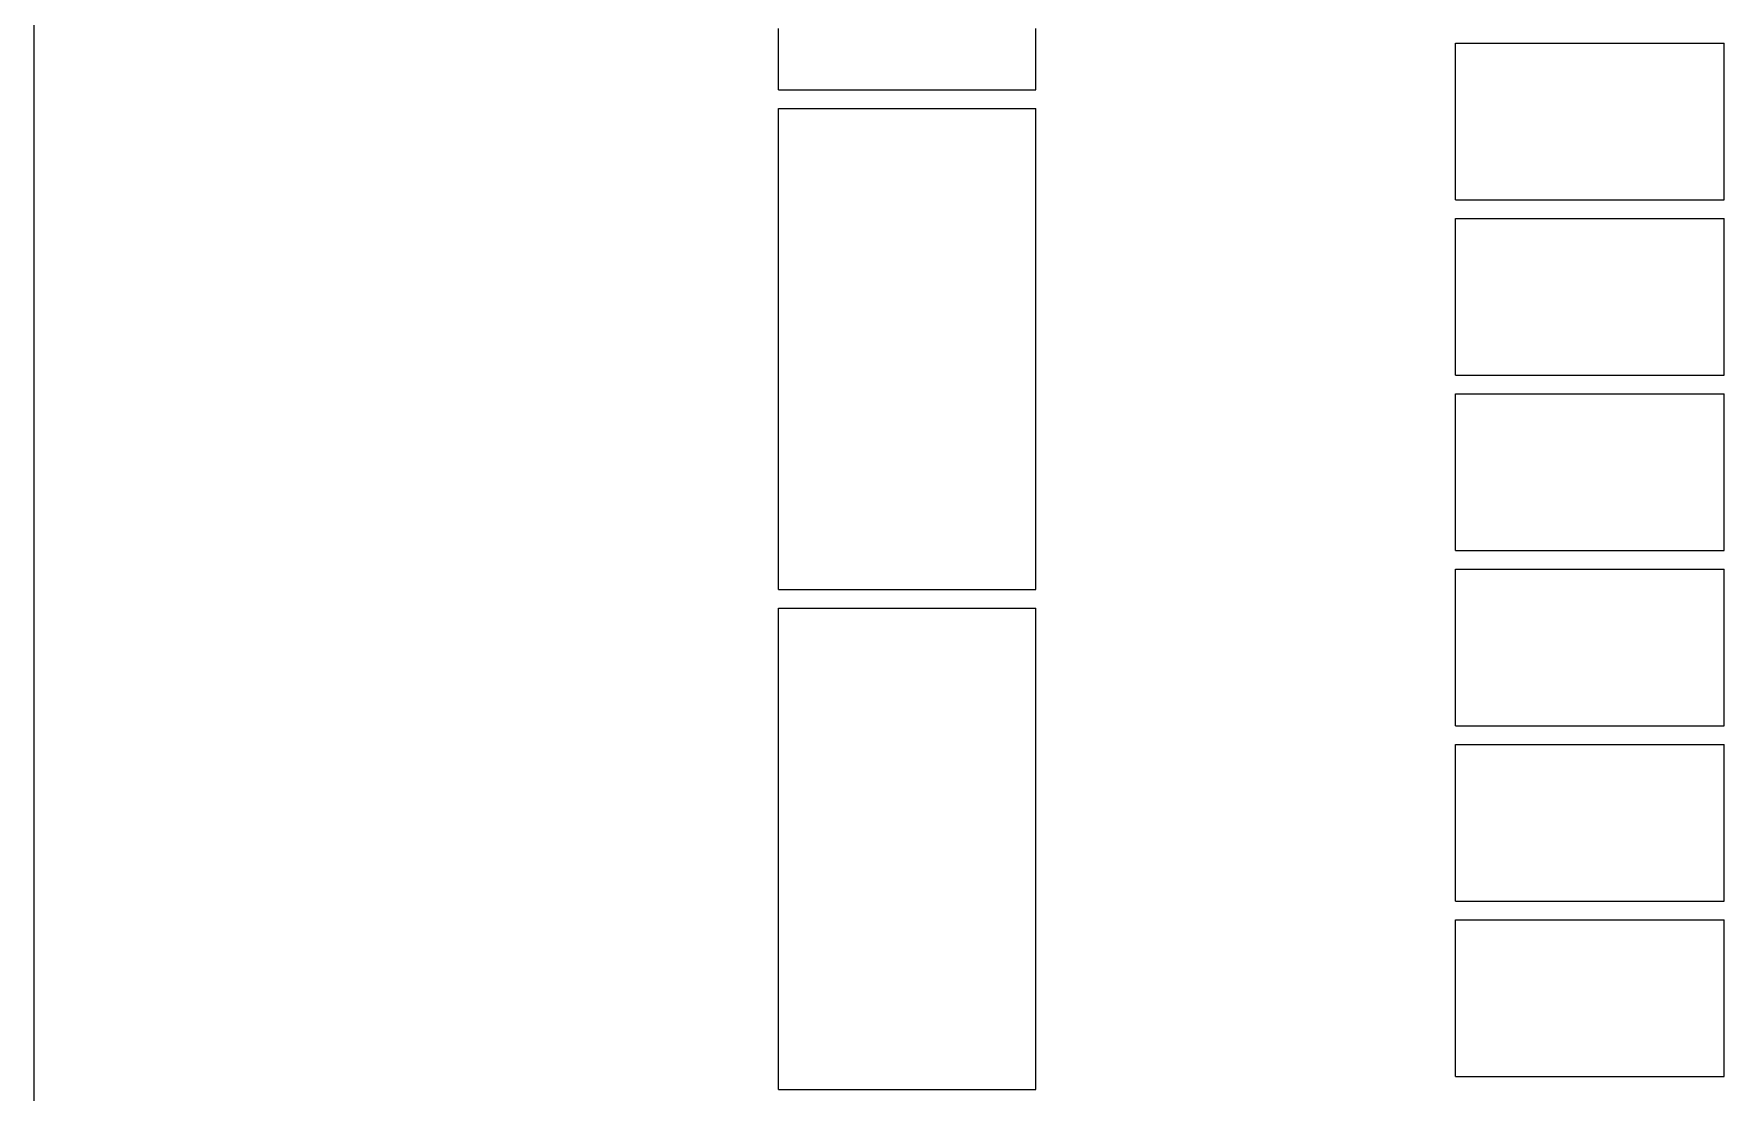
# Model space of a CAD drawing. Header units: metres. Extents: x -45 to 241, y 0 to 388.
# Drawn here: x 70 to 115.33, y 200.53 to 228.9 of the extents above; entities that cross this region are included whole.
import ezdxf

# ---------------------------------------------------------------- set-up
doc = ezdxf.new("R2010")
doc.units = ezdxf.units.M

msp = doc.modelspace()

# ---------------------------------------------------------------- linework, layer by layer
for points in [[(70, 229.407), (70, 227.443), (70, 225.479), (70, 223.514), (70, 221.55), (70, 219.586), (70, 217.621), (70, 215.657), (70, 213.693), (70, 211.729), (70, 209.764), (70, 207.8), (70, 205.836), (70, 203.871), (70, 201.907), (70, 199.943)], [(89.964, 227.4), (89.964, 227.605), (89.964, 227.81), (89.964, 228.014), (89.964, 228.219), (89.964, 228.424), (89.964, 228.629), (89.964, 228.833), (89.964, 229.038)], [(96.868, 227.4), (96.868, 227.605), (96.868, 227.81), (96.868, 228.014), (96.868, 228.219), (96.868, 228.424), (96.868, 228.629), (96.868, 228.833), (96.868, 229.038)], [(108.123, 224.45), (108.123, 224.517), (108.123, 224.583), (108.123, 224.65), (108.123, 224.717), (108.123, 224.783), (108.123, 224.85), (108.123, 224.917), (108.123, 224.983), (108.123, 225.05), (108.123, 225.117), (108.123, 225.183), (108.123, 225.25), (108.123, 225.317), (108.123, 225.383), (108.123, 225.45), (108.123, 225.517), (108.123, 225.583), (108.123, 225.65), (108.123, 225.717), (108.123, 225.783), (108.123, 225.85), (108.123, 225.917), (108.123, 225.983), (108.123, 226.05), (108.123, 226.117), (108.123, 226.183), (108.123, 226.25), (108.123, 226.317), (108.123, 226.383), (108.123, 226.45), (108.123, 226.517), (108.123, 226.583), (108.123, 226.65), (108.123, 226.717), (108.123, 226.783), (108.123, 226.85), (108.123, 226.917), (108.123, 226.983), (108.123, 227.05), (108.123, 227.117), (108.123, 227.183), (108.123, 227.25), (108.123, 227.317), (108.123, 227.383), (108.123, 227.45), (108.123, 227.517), (108.123, 227.583), (108.123, 227.65), (108.123, 227.717), (108.123, 227.783), (108.123, 227.85), (108.123, 227.917), (108.123, 227.983), (108.123, 228.05), (108.123, 228.117), (108.123, 228.183), (108.123, 228.25), (108.123, 228.317), (108.123, 228.383), (108.123, 228.45), (108.123, 228.517), (108.123, 228.583), (108.123, 228.65)], [(108.123, 228.65), (108.237, 228.65), (108.351, 228.65), (108.466, 228.65), (108.58, 228.65), (108.694, 228.65), (108.809, 228.65), (108.923, 228.65), (109.037, 228.65), (109.152, 228.65), (109.266, 228.65), (109.38, 228.65), (109.495, 228.65), (109.609, 228.65), (109.723, 228.65), (109.838, 228.65), (109.952, 228.65), (110.066, 228.65), (110.18, 228.65), (110.295, 228.65), (110.409, 228.65), (110.523, 228.65), (110.638, 228.65), (110.752, 228.65), (110.866, 228.65), (110.981, 228.65), (111.095, 228.65), (111.209, 228.65), (111.324, 228.65), (111.438, 228.65), (111.552, 228.65), (111.667, 228.65), (111.781, 228.65), (111.895, 228.65), (112.01, 228.65), (112.124, 228.65), (112.238, 228.65), (112.353, 228.65), (112.467, 228.65), (112.581, 228.65), (112.696, 228.65), (112.81, 228.65), (112.924, 228.65), (113.039, 228.65), (113.153, 228.65), (113.267, 228.65), (113.382, 228.65), (113.496, 228.65), (113.61, 228.65), (113.725, 228.65), (113.839, 228.65), (113.953, 228.65), (114.068, 228.65), (114.182, 228.65), (114.296, 228.65), (114.411, 228.65), (114.525, 228.65), (114.639, 228.65), (114.753, 228.65), (114.868, 228.65), (114.982, 228.65), (115.096, 228.65), (115.211, 228.65), (115.325, 228.65)], [(115.325, 224.45), (115.325, 224.517), (115.325, 224.583), (115.325, 224.65), (115.325, 224.717), (115.325, 224.783), (115.325, 224.85), (115.325, 224.917), (115.325, 224.983), (115.325, 225.05), (115.325, 225.117), (115.325, 225.183), (115.325, 225.25), (115.325, 225.317), (115.325, 225.383), (115.325, 225.45), (115.325, 225.517), (115.325, 225.583), (115.325, 225.65), (115.325, 225.717), (115.325, 225.783), (115.325, 225.85), (115.325, 225.917), (115.325, 225.983), (115.325, 226.05), (115.325, 226.117), (115.325, 226.183), (115.325, 226.25), (115.325, 226.317), (115.325, 226.383), (115.325, 226.45), (115.325, 226.517), (115.325, 226.583), (115.325, 226.65), (115.325, 226.717), (115.325, 226.783), (115.325, 226.85), (115.325, 226.917), (115.325, 226.983), (115.325, 227.05), (115.325, 227.117), (115.325, 227.183), (115.325, 227.25), (115.325, 227.317), (115.325, 227.383), (115.325, 227.45), (115.325, 227.517), (115.325, 227.583), (115.325, 227.65), (115.325, 227.717), (115.325, 227.783), (115.325, 227.85), (115.325, 227.917), (115.325, 227.983), (115.325, 228.05), (115.325, 228.117), (115.325, 228.183), (115.325, 228.25), (115.325, 228.317), (115.325, 228.383), (115.325, 228.45), (115.325, 228.517), (115.325, 228.583), (115.325, 228.65)], [(89.964, 227.4), (90.073, 227.4), (90.183, 227.4), (90.292, 227.4), (90.402, 227.4), (90.512, 227.4), (90.621, 227.4), (90.731, 227.4), (90.84, 227.4), (90.95, 227.4), (91.06, 227.4), (91.169, 227.4), (91.279, 227.4), (91.388, 227.4), (91.498, 227.4), (91.607, 227.4), (91.717, 227.4), (91.827, 227.4), (91.936, 227.4), (92.046, 227.4), (92.155, 227.4), (92.265, 227.4), (92.375, 227.4), (92.484, 227.4), (92.594, 227.4), (92.703, 227.4), (92.813, 227.4), (92.923, 227.4), (93.032, 227.4), (93.142, 227.4), (93.251, 227.4), (93.361, 227.4), (93.47, 227.4), (93.58, 227.4), (93.69, 227.4), (93.799, 227.4), (93.909, 227.4), (94.018, 227.4), (94.128, 227.4), (94.238, 227.4), (94.347, 227.4), (94.457, 227.4), (94.566, 227.4), (94.676, 227.4), (94.786, 227.4), (94.895, 227.4), (95.005, 227.4), (95.114, 227.4), (95.224, 227.4), (95.333, 227.4), (95.443, 227.4), (95.553, 227.4), (95.662, 227.4), (95.772, 227.4), (95.881, 227.4), (95.991, 227.4), (96.101, 227.4), (96.21, 227.4), (96.32, 227.4), (96.429, 227.4), (96.539, 227.4), (96.649, 227.4), (96.758, 227.4), (96.868, 227.4)], [(89.964, 214), (89.964, 214.205), (89.964, 214.41), (89.964, 214.614), (89.964, 214.819), (89.964, 215.024), (89.964, 215.229), (89.964, 215.433), (89.964, 215.638), (89.964, 215.843), (89.964, 216.048), (89.964, 216.252), (89.964, 216.457), (89.964, 216.662), (89.964, 216.867), (89.964, 217.071), (89.964, 217.276), (89.964, 217.481), (89.964, 217.686), (89.964, 217.89), (89.964, 218.095), (89.964, 218.3), (89.964, 218.505), (89.964, 218.71), (89.964, 218.914), (89.964, 219.119), (89.964, 219.324), (89.964, 219.529), (89.964, 219.733), (89.964, 219.938), (89.964, 220.143), (89.964, 220.348), (89.964, 220.552), (89.964, 220.757), (89.964, 220.962), (89.964, 221.167), (89.964, 221.371), (89.964, 221.576), (89.964, 221.781), (89.964, 221.986), (89.964, 222.19), (89.964, 222.395), (89.964, 222.6), (89.964, 222.805), (89.964, 223.01), (89.964, 223.214), (89.964, 223.419), (89.964, 223.624), (89.964, 223.829), (89.964, 224.033), (89.964, 224.238), (89.964, 224.443), (89.964, 224.648), (89.964, 224.852), (89.964, 225.057), (89.964, 225.262), (89.964, 225.467), (89.964, 225.671), (89.964, 225.876), (89.964, 226.081), (89.964, 226.286), (89.964, 226.49), (89.964, 226.695), (89.964, 226.9)], [(89.964, 226.9), (90.073, 226.9), (90.183, 226.9), (90.292, 226.9), (90.402, 226.9), (90.512, 226.9), (90.621, 226.9), (90.731, 226.9), (90.84, 226.9), (90.95, 226.9), (91.06, 226.9), (91.169, 226.9), (91.279, 226.9), (91.388, 226.9), (91.498, 226.9), (91.607, 226.9), (91.717, 226.9), (91.827, 226.9), (91.936, 226.9), (92.046, 226.9), (92.155, 226.9), (92.265, 226.9), (92.375, 226.9), (92.484, 226.9), (92.594, 226.9), (92.703, 226.9), (92.813, 226.9), (92.923, 226.9), (93.032, 226.9), (93.142, 226.9), (93.251, 226.9), (93.361, 226.9), (93.47, 226.9), (93.58, 226.9), (93.69, 226.9), (93.799, 226.9), (93.909, 226.9), (94.018, 226.9), (94.128, 226.9), (94.238, 226.9), (94.347, 226.9), (94.457, 226.9), (94.566, 226.9), (94.676, 226.9), (94.786, 226.9), (94.895, 226.9), (95.005, 226.9), (95.114, 226.9), (95.224, 226.9), (95.333, 226.9), (95.443, 226.9), (95.553, 226.9), (95.662, 226.9), (95.772, 226.9), (95.881, 226.9), (95.991, 226.9), (96.101, 226.9), (96.21, 226.9), (96.32, 226.9), (96.429, 226.9), (96.539, 226.9), (96.649, 226.9), (96.758, 226.9), (96.868, 226.9)], [(96.868, 214), (96.868, 214.205), (96.868, 214.41), (96.868, 214.614), (96.868, 214.819), (96.868, 215.024), (96.868, 215.229), (96.868, 215.433), (96.868, 215.638), (96.868, 215.843), (96.868, 216.048), (96.868, 216.252), (96.868, 216.457), (96.868, 216.662), (96.868, 216.867), (96.868, 217.071), (96.868, 217.276), (96.868, 217.481), (96.868, 217.686), (96.868, 217.89), (96.868, 218.095), (96.868, 218.3), (96.868, 218.505), (96.868, 218.71), (96.868, 218.914), (96.868, 219.119), (96.868, 219.324), (96.868, 219.529), (96.868, 219.733), (96.868, 219.938), (96.868, 220.143), (96.868, 220.348), (96.868, 220.552), (96.868, 220.757), (96.868, 220.962), (96.868, 221.167), (96.868, 221.371), (96.868, 221.576), (96.868, 221.781), (96.868, 221.986), (96.868, 222.19), (96.868, 222.395), (96.868, 222.6), (96.868, 222.805), (96.868, 223.01), (96.868, 223.214), (96.868, 223.419), (96.868, 223.624), (96.868, 223.829), (96.868, 224.033), (96.868, 224.238), (96.868, 224.443), (96.868, 224.648), (96.868, 224.852), (96.868, 225.057), (96.868, 225.262), (96.868, 225.467), (96.868, 225.671), (96.868, 225.876), (96.868, 226.081), (96.868, 226.286), (96.868, 226.49), (96.868, 226.695), (96.868, 226.9)], [(108.123, 224.45), (108.237, 224.45), (108.351, 224.45), (108.466, 224.45), (108.58, 224.45), (108.694, 224.45), (108.809, 224.45), (108.923, 224.45), (109.037, 224.45), (109.152, 224.45), (109.266, 224.45), (109.38, 224.45), (109.495, 224.45), (109.609, 224.45), (109.723, 224.45), (109.838, 224.45), (109.952, 224.45), (110.066, 224.45), (110.18, 224.45), (110.295, 224.45), (110.409, 224.45), (110.523, 224.45), (110.638, 224.45), (110.752, 224.45), (110.866, 224.45), (110.981, 224.45), (111.095, 224.45), (111.209, 224.45), (111.324, 224.45), (111.438, 224.45), (111.552, 224.45), (111.667, 224.45), (111.781, 224.45), (111.895, 224.45), (112.01, 224.45), (112.124, 224.45), (112.238, 224.45), (112.353, 224.45), (112.467, 224.45), (112.581, 224.45), (112.696, 224.45), (112.81, 224.45), (112.924, 224.45), (113.039, 224.45), (113.153, 224.45), (113.267, 224.45), (113.382, 224.45), (113.496, 224.45), (113.61, 224.45), (113.725, 224.45), (113.839, 224.45), (113.953, 224.45), (114.068, 224.45), (114.182, 224.45), (114.296, 224.45), (114.411, 224.45), (114.525, 224.45), (114.639, 224.45), (114.753, 224.45), (114.868, 224.45), (114.982, 224.45), (115.096, 224.45), (115.211, 224.45), (115.325, 224.45)], [(108.123, 219.75), (108.123, 219.817), (108.123, 219.883), (108.123, 219.95), (108.123, 220.017), (108.123, 220.083), (108.123, 220.15), (108.123, 220.217), (108.123, 220.283), (108.123, 220.35), (108.123, 220.417), (108.123, 220.483), (108.123, 220.55), (108.123, 220.617), (108.123, 220.683), (108.123, 220.75), (108.123, 220.817), (108.123, 220.883), (108.123, 220.95), (108.123, 221.017), (108.123, 221.083), (108.123, 221.15), (108.123, 221.217), (108.123, 221.283), (108.123, 221.35), (108.123, 221.417), (108.123, 221.483), (108.123, 221.55), (108.123, 221.617), (108.123, 221.683), (108.123, 221.75), (108.123, 221.817), (108.123, 221.883), (108.123, 221.95), (108.123, 222.017), (108.123, 222.083), (108.123, 222.15), (108.123, 222.217), (108.123, 222.283), (108.123, 222.35), (108.123, 222.417), (108.123, 222.483), (108.123, 222.55), (108.123, 222.617), (108.123, 222.683), (108.123, 222.75), (108.123, 222.817), (108.123, 222.883), (108.123, 222.95), (108.123, 223.017), (108.123, 223.083), (108.123, 223.15), (108.123, 223.217), (108.123, 223.283), (108.123, 223.35), (108.123, 223.417), (108.123, 223.483), (108.123, 223.55), (108.123, 223.617), (108.123, 223.683), (108.123, 223.75), (108.123, 223.817), (108.123, 223.883), (108.123, 223.95)], [(108.123, 223.95), (108.237, 223.95), (108.351, 223.95), (108.466, 223.95), (108.58, 223.95), (108.694, 223.95), (108.809, 223.95), (108.923, 223.95), (109.037, 223.95), (109.152, 223.95), (109.266, 223.95), (109.38, 223.95), (109.495, 223.95), (109.609, 223.95), (109.723, 223.95), (109.838, 223.95), (109.952, 223.95), (110.066, 223.95), (110.18, 223.95), (110.295, 223.95), (110.409, 223.95), (110.523, 223.95), (110.638, 223.95), (110.752, 223.95), (110.866, 223.95), (110.981, 223.95), (111.095, 223.95), (111.209, 223.95), (111.324, 223.95), (111.438, 223.95), (111.552, 223.95), (111.667, 223.95), (111.781, 223.95), (111.895, 223.95), (112.01, 223.95), (112.124, 223.95), (112.238, 223.95), (112.353, 223.95), (112.467, 223.95), (112.581, 223.95), (112.696, 223.95), (112.81, 223.95), (112.924, 223.95), (113.039, 223.95), (113.153, 223.95), (113.267, 223.95), (113.382, 223.95), (113.496, 223.95), (113.61, 223.95), (113.725, 223.95), (113.839, 223.95), (113.953, 223.95), (114.068, 223.95), (114.182, 223.95), (114.296, 223.95), (114.411, 223.95), (114.525, 223.95), (114.639, 223.95), (114.753, 223.95), (114.868, 223.95), (114.982, 223.95), (115.096, 223.95), (115.211, 223.95), (115.325, 223.95)], [(115.325, 219.75), (115.325, 219.817), (115.325, 219.883), (115.325, 219.95), (115.325, 220.017), (115.325, 220.083), (115.325, 220.15), (115.325, 220.217), (115.325, 220.283), (115.325, 220.35), (115.325, 220.417), (115.325, 220.483), (115.325, 220.55), (115.325, 220.617), (115.325, 220.683), (115.325, 220.75), (115.325, 220.817), (115.325, 220.883), (115.325, 220.95), (115.325, 221.017), (115.325, 221.083), (115.325, 221.15), (115.325, 221.217), (115.325, 221.283), (115.325, 221.35), (115.325, 221.417), (115.325, 221.483), (115.325, 221.55), (115.325, 221.617), (115.325, 221.683), (115.325, 221.75), (115.325, 221.817), (115.325, 221.883), (115.325, 221.95), (115.325, 222.017), (115.325, 222.083), (115.325, 222.15), (115.325, 222.217), (115.325, 222.283), (115.325, 222.35), (115.325, 222.417), (115.325, 222.483), (115.325, 222.55), (115.325, 222.617), (115.325, 222.683), (115.325, 222.75), (115.325, 222.817), (115.325, 222.883), (115.325, 222.95), (115.325, 223.017), (115.325, 223.083), (115.325, 223.15), (115.325, 223.217), (115.325, 223.283), (115.325, 223.35), (115.325, 223.417), (115.325, 223.483), (115.325, 223.55), (115.325, 223.617), (115.325, 223.683), (115.325, 223.75), (115.325, 223.817), (115.325, 223.883), (115.325, 223.95)], [(108.123, 219.75), (108.237, 219.75), (108.351, 219.75), (108.466, 219.75), (108.58, 219.75), (108.694, 219.75), (108.809, 219.75), (108.923, 219.75), (109.037, 219.75), (109.152, 219.75), (109.266, 219.75), (109.38, 219.75), (109.495, 219.75), (109.609, 219.75), (109.723, 219.75), (109.838, 219.75), (109.952, 219.75), (110.066, 219.75), (110.18, 219.75), (110.295, 219.75), (110.409, 219.75), (110.523, 219.75), (110.638, 219.75), (110.752, 219.75), (110.866, 219.75), (110.981, 219.75), (111.095, 219.75), (111.209, 219.75), (111.324, 219.75), (111.438, 219.75), (111.552, 219.75), (111.667, 219.75), (111.781, 219.75), (111.895, 219.75), (112.01, 219.75), (112.124, 219.75), (112.238, 219.75), (112.353, 219.75), (112.467, 219.75), (112.581, 219.75), (112.696, 219.75), (112.81, 219.75), (112.924, 219.75), (113.039, 219.75), (113.153, 219.75), (113.267, 219.75), (113.382, 219.75), (113.496, 219.75), (113.61, 219.75), (113.725, 219.75), (113.839, 219.75), (113.953, 219.75), (114.068, 219.75), (114.182, 219.75), (114.296, 219.75), (114.411, 219.75), (114.525, 219.75), (114.639, 219.75), (114.753, 219.75), (114.868, 219.75), (114.982, 219.75), (115.096, 219.75), (115.211, 219.75), (115.325, 219.75)], [(108.123, 215.05), (108.123, 215.117), (108.123, 215.183), (108.123, 215.25), (108.123, 215.317), (108.123, 215.383), (108.123, 215.45), (108.123, 215.517), (108.123, 215.583), (108.123, 215.65), (108.123, 215.717), (108.123, 215.783), (108.123, 215.85), (108.123, 215.917), (108.123, 215.983), (108.123, 216.05), (108.123, 216.117), (108.123, 216.183), (108.123, 216.25), (108.123, 216.317), (108.123, 216.383), (108.123, 216.45), (108.123, 216.517), (108.123, 216.583), (108.123, 216.65), (108.123, 216.717), (108.123, 216.783), (108.123, 216.85), (108.123, 216.917), (108.123, 216.983), (108.123, 217.05), (108.123, 217.117), (108.123, 217.183), (108.123, 217.25), (108.123, 217.317), (108.123, 217.383), (108.123, 217.45), (108.123, 217.517), (108.123, 217.583), (108.123, 217.65), (108.123, 217.717), (108.123, 217.783), (108.123, 217.85), (108.123, 217.917), (108.123, 217.983), (108.123, 218.05), (108.123, 218.117), (108.123, 218.183), (108.123, 218.25), (108.123, 218.317), (108.123, 218.383), (108.123, 218.45), (108.123, 218.517), (108.123, 218.583), (108.123, 218.65), (108.123, 218.717), (108.123, 218.783), (108.123, 218.85), (108.123, 218.917), (108.123, 218.983), (108.123, 219.05), (108.123, 219.117), (108.123, 219.183), (108.123, 219.25)], [(108.123, 219.25), (108.237, 219.25), (108.351, 219.25), (108.466, 219.25), (108.58, 219.25), (108.694, 219.25), (108.809, 219.25), (108.923, 219.25), (109.037, 219.25), (109.152, 219.25), (109.266, 219.25), (109.38, 219.25), (109.495, 219.25), (109.609, 219.25), (109.723, 219.25), (109.838, 219.25), (109.952, 219.25), (110.066, 219.25), (110.18, 219.25), (110.295, 219.25), (110.409, 219.25), (110.523, 219.25), (110.638, 219.25), (110.752, 219.25), (110.866, 219.25), (110.981, 219.25), (111.095, 219.25), (111.209, 219.25), (111.324, 219.25), (111.438, 219.25), (111.552, 219.25), (111.667, 219.25), (111.781, 219.25), (111.895, 219.25), (112.01, 219.25), (112.124, 219.25), (112.238, 219.25), (112.353, 219.25), (112.467, 219.25), (112.581, 219.25), (112.696, 219.25), (112.81, 219.25), (112.924, 219.25), (113.039, 219.25), (113.153, 219.25), (113.267, 219.25), (113.382, 219.25), (113.496, 219.25), (113.61, 219.25), (113.725, 219.25), (113.839, 219.25), (113.953, 219.25), (114.068, 219.25), (114.182, 219.25), (114.296, 219.25), (114.411, 219.25), (114.525, 219.25), (114.639, 219.25), (114.753, 219.25), (114.868, 219.25), (114.982, 219.25), (115.096, 219.25), (115.211, 219.25), (115.325, 219.25)], [(115.325, 215.05), (115.325, 215.117), (115.325, 215.183), (115.325, 215.25), (115.325, 215.317), (115.325, 215.383), (115.325, 215.45), (115.325, 215.517), (115.325, 215.583), (115.325, 215.65), (115.325, 215.717), (115.325, 215.783), (115.325, 215.85), (115.325, 215.917), (115.325, 215.983), (115.325, 216.05), (115.325, 216.117), (115.325, 216.183), (115.325, 216.25), (115.325, 216.317), (115.325, 216.383), (115.325, 216.45), (115.325, 216.517), (115.325, 216.583), (115.325, 216.65), (115.325, 216.717), (115.325, 216.783), (115.325, 216.85), (115.325, 216.917), (115.325, 216.983), (115.325, 217.05), (115.325, 217.117), (115.325, 217.183), (115.325, 217.25), (115.325, 217.317), (115.325, 217.383), (115.325, 217.45), (115.325, 217.517), (115.325, 217.583), (115.325, 217.65), (115.325, 217.717), (115.325, 217.783), (115.325, 217.85), (115.325, 217.917), (115.325, 217.983), (115.325, 218.05), (115.325, 218.117), (115.325, 218.183), (115.325, 218.25), (115.325, 218.317), (115.325, 218.383), (115.325, 218.45), (115.325, 218.517), (115.325, 218.583), (115.325, 218.65), (115.325, 218.717), (115.325, 218.783), (115.325, 218.85), (115.325, 218.917), (115.325, 218.983), (115.325, 219.05), (115.325, 219.117), (115.325, 219.183), (115.325, 219.25)], [(108.123, 215.05), (108.237, 215.05), (108.351, 215.05), (108.466, 215.05), (108.58, 215.05), (108.694, 215.05), (108.809, 215.05), (108.923, 215.05), (109.037, 215.05), (109.152, 215.05), (109.266, 215.05), (109.38, 215.05), (109.495, 215.05), (109.609, 215.05), (109.723, 215.05), (109.838, 215.05), (109.952, 215.05), (110.066, 215.05), (110.18, 215.05), (110.295, 215.05), (110.409, 215.05), (110.523, 215.05), (110.638, 215.05), (110.752, 215.05), (110.866, 215.05), (110.981, 215.05), (111.095, 215.05), (111.209, 215.05), (111.324, 215.05), (111.438, 215.05), (111.552, 215.05), (111.667, 215.05), (111.781, 215.05), (111.895, 215.05), (112.01, 215.05), (112.124, 215.05), (112.238, 215.05), (112.353, 215.05), (112.467, 215.05), (112.581, 215.05), (112.696, 215.05), (112.81, 215.05), (112.924, 215.05), (113.039, 215.05), (113.153, 215.05), (113.267, 215.05), (113.382, 215.05), (113.496, 215.05), (113.61, 215.05), (113.725, 215.05), (113.839, 215.05), (113.953, 215.05), (114.068, 215.05), (114.182, 215.05), (114.296, 215.05), (114.411, 215.05), (114.525, 215.05), (114.639, 215.05), (114.753, 215.05), (114.868, 215.05), (114.982, 215.05), (115.096, 215.05), (115.211, 215.05), (115.325, 215.05)], [(108.123, 210.35), (108.123, 210.417), (108.123, 210.483), (108.123, 210.55), (108.123, 210.617), (108.123, 210.683), (108.123, 210.75), (108.123, 210.817), (108.123, 210.883), (108.123, 210.95), (108.123, 211.017), (108.123, 211.083), (108.123, 211.15), (108.123, 211.217), (108.123, 211.283), (108.123, 211.35), (108.123, 211.417), (108.123, 211.483), (108.123, 211.55), (108.123, 211.617), (108.123, 211.683), (108.123, 211.75), (108.123, 211.817), (108.123, 211.883), (108.123, 211.95), (108.123, 212.017), (108.123, 212.083), (108.123, 212.15), (108.123, 212.217), (108.123, 212.283), (108.123, 212.35), (108.123, 212.417), (108.123, 212.483), (108.123, 212.55), (108.123, 212.617), (108.123, 212.683), (108.123, 212.75), (108.123, 212.817), (108.123, 212.883), (108.123, 212.95), (108.123, 213.017), (108.123, 213.083), (108.123, 213.15), (108.123, 213.217), (108.123, 213.283), (108.123, 213.35), (108.123, 213.417), (108.123, 213.483), (108.123, 213.55), (108.123, 213.617), (108.123, 213.683), (108.123, 213.75), (108.123, 213.817), (108.123, 213.883), (108.123, 213.95), (108.123, 214.017), (108.123, 214.083), (108.123, 214.15), (108.123, 214.217), (108.123, 214.283), (108.123, 214.35), (108.123, 214.417), (108.123, 214.483), (108.123, 214.55)], [(108.123, 214.55), (108.237, 214.55), (108.351, 214.55), (108.466, 214.55), (108.58, 214.55), (108.694, 214.55), (108.809, 214.55), (108.923, 214.55), (109.037, 214.55), (109.152, 214.55), (109.266, 214.55), (109.38, 214.55), (109.495, 214.55), (109.609, 214.55), (109.723, 214.55), (109.838, 214.55), (109.952, 214.55), (110.066, 214.55), (110.18, 214.55), (110.295, 214.55), (110.409, 214.55), (110.523, 214.55), (110.638, 214.55), (110.752, 214.55), (110.866, 214.55), (110.981, 214.55), (111.095, 214.55), (111.209, 214.55), (111.324, 214.55), (111.438, 214.55), (111.552, 214.55), (111.667, 214.55), (111.781, 214.55), (111.895, 214.55), (112.01, 214.55), (112.124, 214.55), (112.238, 214.55), (112.353, 214.55), (112.467, 214.55), (112.581, 214.55), (112.696, 214.55), (112.81, 214.55), (112.924, 214.55), (113.039, 214.55), (113.153, 214.55), (113.267, 214.55), (113.382, 214.55), (113.496, 214.55), (113.61, 214.55), (113.725, 214.55), (113.839, 214.55), (113.953, 214.55), (114.068, 214.55), (114.182, 214.55), (114.296, 214.55), (114.411, 214.55), (114.525, 214.55), (114.639, 214.55), (114.753, 214.55), (114.868, 214.55), (114.982, 214.55), (115.096, 214.55), (115.211, 214.55), (115.325, 214.55)], [(115.325, 210.35), (115.325, 210.417), (115.325, 210.483), (115.325, 210.55), (115.325, 210.617), (115.325, 210.683), (115.325, 210.75), (115.325, 210.817), (115.325, 210.883), (115.325, 210.95), (115.325, 211.017), (115.325, 211.083), (115.325, 211.15), (115.325, 211.217), (115.325, 211.283), (115.325, 211.35), (115.325, 211.417), (115.325, 211.483), (115.325, 211.55), (115.325, 211.617), (115.325, 211.683), (115.325, 211.75), (115.325, 211.817), (115.325, 211.883), (115.325, 211.95), (115.325, 212.017), (115.325, 212.083), (115.325, 212.15), (115.325, 212.217), (115.325, 212.283), (115.325, 212.35), (115.325, 212.417), (115.325, 212.483), (115.325, 212.55), (115.325, 212.617), (115.325, 212.683), (115.325, 212.75), (115.325, 212.817), (115.325, 212.883), (115.325, 212.95), (115.325, 213.017), (115.325, 213.083), (115.325, 213.15), (115.325, 213.217), (115.325, 213.283), (115.325, 213.35), (115.325, 213.417), (115.325, 213.483), (115.325, 213.55), (115.325, 213.617), (115.325, 213.683), (115.325, 213.75), (115.325, 213.817), (115.325, 213.883), (115.325, 213.95), (115.325, 214.017), (115.325, 214.083), (115.325, 214.15), (115.325, 214.217), (115.325, 214.283), (115.325, 214.35), (115.325, 214.417), (115.325, 214.483), (115.325, 214.55)], [(89.964, 214), (90.073, 214), (90.183, 214), (90.292, 214), (90.402, 214), (90.512, 214), (90.621, 214), (90.731, 214), (90.84, 214), (90.95, 214), (91.06, 214), (91.169, 214), (91.279, 214), (91.388, 214), (91.498, 214), (91.607, 214), (91.717, 214), (91.827, 214), (91.936, 214), (92.046, 214), (92.155, 214), (92.265, 214), (92.375, 214), (92.484, 214), (92.594, 214), (92.703, 214), (92.813, 214), (92.923, 214), (93.032, 214), (93.142, 214), (93.251, 214), (93.361, 214), (93.47, 214), (93.58, 214), (93.69, 214), (93.799, 214), (93.909, 214), (94.018, 214), (94.128, 214), (94.238, 214), (94.347, 214), (94.457, 214), (94.566, 214), (94.676, 214), (94.786, 214), (94.895, 214), (95.005, 214), (95.114, 214), (95.224, 214), (95.333, 214), (95.443, 214), (95.553, 214), (95.662, 214), (95.772, 214), (95.881, 214), (95.991, 214), (96.101, 214), (96.21, 214), (96.32, 214), (96.429, 214), (96.539, 214), (96.649, 214), (96.758, 214), (96.868, 214)], [(89.964, 200.6), (89.964, 200.805), (89.964, 201.01), (89.964, 201.214), (89.964, 201.419), (89.964, 201.624), (89.964, 201.829), (89.964, 202.033), (89.964, 202.238), (89.964, 202.443), (89.964, 202.648), (89.964, 202.852), (89.964, 203.057), (89.964, 203.262), (89.964, 203.467), (89.964, 203.671), (89.964, 203.876), (89.964, 204.081), (89.964, 204.286), (89.964, 204.49), (89.964, 204.695), (89.964, 204.9), (89.964, 205.105), (89.964, 205.31), (89.964, 205.514), (89.964, 205.719), (89.964, 205.924), (89.964, 206.129), (89.964, 206.333), (89.964, 206.538), (89.964, 206.743), (89.964, 206.948), (89.964, 207.152), (89.964, 207.357), (89.964, 207.562), (89.964, 207.767), (89.964, 207.971), (89.964, 208.176), (89.964, 208.381), (89.964, 208.586), (89.964, 208.79), (89.964, 208.995), (89.964, 209.2), (89.964, 209.405), (89.964, 209.61), (89.964, 209.814), (89.964, 210.019), (89.964, 210.224), (89.964, 210.429), (89.964, 210.633), (89.964, 210.838), (89.964, 211.043), (89.964, 211.248), (89.964, 211.452), (89.964, 211.657), (89.964, 211.862), (89.964, 212.067), (89.964, 212.271), (89.964, 212.476), (89.964, 212.681), (89.964, 212.886), (89.964, 213.09), (89.964, 213.295), (89.964, 213.5)], [(89.964, 213.5), (90.073, 213.5), (90.183, 213.5), (90.292, 213.5), (90.402, 213.5), (90.512, 213.5), (90.621, 213.5), (90.731, 213.5), (90.84, 213.5), (90.95, 213.5), (91.06, 213.5), (91.169, 213.5), (91.279, 213.5), (91.388, 213.5), (91.498, 213.5), (91.607, 213.5), (91.717, 213.5), (91.827, 213.5), (91.936, 213.5), (92.046, 213.5), (92.155, 213.5), (92.265, 213.5), (92.375, 213.5), (92.484, 213.5), (92.594, 213.5), (92.703, 213.5), (92.813, 213.5), (92.923, 213.5), (93.032, 213.5), (93.142, 213.5), (93.251, 213.5), (93.361, 213.5), (93.47, 213.5), (93.58, 213.5), (93.69, 213.5), (93.799, 213.5), (93.909, 213.5), (94.018, 213.5), (94.128, 213.5), (94.238, 213.5), (94.347, 213.5), (94.457, 213.5), (94.566, 213.5), (94.676, 213.5), (94.786, 213.5), (94.895, 213.5), (95.005, 213.5), (95.114, 213.5), (95.224, 213.5), (95.333, 213.5), (95.443, 213.5), (95.553, 213.5), (95.662, 213.5), (95.772, 213.5), (95.881, 213.5), (95.991, 213.5), (96.101, 213.5), (96.21, 213.5), (96.32, 213.5), (96.429, 213.5), (96.539, 213.5), (96.649, 213.5), (96.758, 213.5), (96.868, 213.5)], [(96.868, 200.6), (96.868, 200.805), (96.868, 201.01), (96.868, 201.214), (96.868, 201.419), (96.868, 201.624), (96.868, 201.829), (96.868, 202.033), (96.868, 202.238), (96.868, 202.443), (96.868, 202.648), (96.868, 202.852), (96.868, 203.057), (96.868, 203.262), (96.868, 203.467), (96.868, 203.671), (96.868, 203.876), (96.868, 204.081), (96.868, 204.286), (96.868, 204.49), (96.868, 204.695), (96.868, 204.9), (96.868, 205.105), (96.868, 205.31), (96.868, 205.514), (96.868, 205.719), (96.868, 205.924), (96.868, 206.129), (96.868, 206.333), (96.868, 206.538), (96.868, 206.743), (96.868, 206.948), (96.868, 207.152), (96.868, 207.357), (96.868, 207.562), (96.868, 207.767), (96.868, 207.971), (96.868, 208.176), (96.868, 208.381), (96.868, 208.586), (96.868, 208.79), (96.868, 208.995), (96.868, 209.2), (96.868, 209.405), (96.868, 209.61), (96.868, 209.814), (96.868, 210.019), (96.868, 210.224), (96.868, 210.429), (96.868, 210.633), (96.868, 210.838), (96.868, 211.043), (96.868, 211.248), (96.868, 211.452), (96.868, 211.657), (96.868, 211.862), (96.868, 212.067), (96.868, 212.271), (96.868, 212.476), (96.868, 212.681), (96.868, 212.886), (96.868, 213.09), (96.868, 213.295), (96.868, 213.5)], [(108.123, 210.35), (108.237, 210.35), (108.351, 210.35), (108.466, 210.35), (108.58, 210.35), (108.694, 210.35), (108.809, 210.35), (108.923, 210.35), (109.037, 210.35), (109.152, 210.35), (109.266, 210.35), (109.38, 210.35), (109.495, 210.35), (109.609, 210.35), (109.723, 210.35), (109.838, 210.35), (109.952, 210.35), (110.066, 210.35), (110.18, 210.35), (110.295, 210.35), (110.409, 210.35), (110.523, 210.35), (110.638, 210.35), (110.752, 210.35), (110.866, 210.35), (110.981, 210.35), (111.095, 210.35), (111.209, 210.35), (111.324, 210.35), (111.438, 210.35), (111.552, 210.35), (111.667, 210.35), (111.781, 210.35), (111.895, 210.35), (112.01, 210.35), (112.124, 210.35), (112.238, 210.35), (112.353, 210.35), (112.467, 210.35), (112.581, 210.35), (112.696, 210.35), (112.81, 210.35), (112.924, 210.35), (113.039, 210.35), (113.153, 210.35), (113.267, 210.35), (113.382, 210.35), (113.496, 210.35), (113.61, 210.35), (113.725, 210.35), (113.839, 210.35), (113.953, 210.35), (114.068, 210.35), (114.182, 210.35), (114.296, 210.35), (114.411, 210.35), (114.525, 210.35), (114.639, 210.35), (114.753, 210.35), (114.868, 210.35), (114.982, 210.35), (115.096, 210.35), (115.211, 210.35), (115.325, 210.35)], [(108.123, 205.65), (108.123, 205.717), (108.123, 205.783), (108.123, 205.85), (108.123, 205.917), (108.123, 205.983), (108.123, 206.05), (108.123, 206.117), (108.123, 206.183), (108.123, 206.25), (108.123, 206.317), (108.123, 206.383), (108.123, 206.45), (108.123, 206.517), (108.123, 206.583), (108.123, 206.65), (108.123, 206.717), (108.123, 206.783), (108.123, 206.85), (108.123, 206.917), (108.123, 206.983), (108.123, 207.05), (108.123, 207.117), (108.123, 207.183), (108.123, 207.25), (108.123, 207.317), (108.123, 207.383), (108.123, 207.45), (108.123, 207.517), (108.123, 207.583), (108.123, 207.65), (108.123, 207.717), (108.123, 207.783), (108.123, 207.85), (108.123, 207.917), (108.123, 207.983), (108.123, 208.05), (108.123, 208.117), (108.123, 208.183), (108.123, 208.25), (108.123, 208.317), (108.123, 208.383), (108.123, 208.45), (108.123, 208.517), (108.123, 208.583), (108.123, 208.65), (108.123, 208.717), (108.123, 208.783), (108.123, 208.85), (108.123, 208.917), (108.123, 208.983), (108.123, 209.05), (108.123, 209.117), (108.123, 209.183), (108.123, 209.25), (108.123, 209.317), (108.123, 209.383), (108.123, 209.45), (108.123, 209.517), (108.123, 209.583), (108.123, 209.65), (108.123, 209.717), (108.123, 209.783), (108.123, 209.85)], [(108.123, 209.85), (108.237, 209.85), (108.351, 209.85), (108.466, 209.85), (108.58, 209.85), (108.694, 209.85), (108.809, 209.85), (108.923, 209.85), (109.037, 209.85), (109.152, 209.85), (109.266, 209.85), (109.38, 209.85), (109.495, 209.85), (109.609, 209.85), (109.723, 209.85), (109.838, 209.85), (109.952, 209.85), (110.066, 209.85), (110.18, 209.85), (110.295, 209.85), (110.409, 209.85), (110.523, 209.85), (110.638, 209.85), (110.752, 209.85), (110.866, 209.85), (110.981, 209.85), (111.095, 209.85), (111.209, 209.85), (111.324, 209.85), (111.438, 209.85), (111.552, 209.85), (111.667, 209.85), (111.781, 209.85), (111.895, 209.85), (112.01, 209.85), (112.124, 209.85), (112.238, 209.85), (112.353, 209.85), (112.467, 209.85), (112.581, 209.85), (112.696, 209.85), (112.81, 209.85), (112.924, 209.85), (113.039, 209.85), (113.153, 209.85), (113.267, 209.85), (113.382, 209.85), (113.496, 209.85), (113.61, 209.85), (113.725, 209.85), (113.839, 209.85), (113.953, 209.85), (114.068, 209.85), (114.182, 209.85), (114.296, 209.85), (114.411, 209.85), (114.525, 209.85), (114.639, 209.85), (114.753, 209.85), (114.868, 209.85), (114.982, 209.85), (115.096, 209.85), (115.211, 209.85), (115.325, 209.85)], [(115.325, 205.65), (115.325, 205.717), (115.325, 205.783), (115.325, 205.85), (115.325, 205.917), (115.325, 205.983), (115.325, 206.05), (115.325, 206.117), (115.325, 206.183), (115.325, 206.25), (115.325, 206.317), (115.325, 206.383), (115.325, 206.45), (115.325, 206.517), (115.325, 206.583), (115.325, 206.65), (115.325, 206.717), (115.325, 206.783), (115.325, 206.85), (115.325, 206.917), (115.325, 206.983), (115.325, 207.05), (115.325, 207.117), (115.325, 207.183), (115.325, 207.25), (115.325, 207.317), (115.325, 207.383), (115.325, 207.45), (115.325, 207.517), (115.325, 207.583), (115.325, 207.65), (115.325, 207.717), (115.325, 207.783), (115.325, 207.85), (115.325, 207.917), (115.325, 207.983), (115.325, 208.05), (115.325, 208.117), (115.325, 208.183), (115.325, 208.25), (115.325, 208.317), (115.325, 208.383), (115.325, 208.45), (115.325, 208.517), (115.325, 208.583), (115.325, 208.65), (115.325, 208.717), (115.325, 208.783), (115.325, 208.85), (115.325, 208.917), (115.325, 208.983), (115.325, 209.05), (115.325, 209.117), (115.325, 209.183), (115.325, 209.25), (115.325, 209.317), (115.325, 209.383), (115.325, 209.45), (115.325, 209.517), (115.325, 209.583), (115.325, 209.65), (115.325, 209.717), (115.325, 209.783), (115.325, 209.85)], [(108.123, 205.65), (108.237, 205.65), (108.351, 205.65), (108.466, 205.65), (108.58, 205.65), (108.694, 205.65), (108.809, 205.65), (108.923, 205.65), (109.037, 205.65), (109.152, 205.65), (109.266, 205.65), (109.38, 205.65), (109.495, 205.65), (109.609, 205.65), (109.723, 205.65), (109.838, 205.65), (109.952, 205.65), (110.066, 205.65), (110.18, 205.65), (110.295, 205.65), (110.409, 205.65), (110.523, 205.65), (110.638, 205.65), (110.752, 205.65), (110.866, 205.65), (110.981, 205.65), (111.095, 205.65), (111.209, 205.65), (111.324, 205.65), (111.438, 205.65), (111.552, 205.65), (111.667, 205.65), (111.781, 205.65), (111.895, 205.65), (112.01, 205.65), (112.124, 205.65), (112.238, 205.65), (112.353, 205.65), (112.467, 205.65), (112.581, 205.65), (112.696, 205.65), (112.81, 205.65), (112.924, 205.65), (113.039, 205.65), (113.153, 205.65), (113.267, 205.65), (113.382, 205.65), (113.496, 205.65), (113.61, 205.65), (113.725, 205.65), (113.839, 205.65), (113.953, 205.65), (114.068, 205.65), (114.182, 205.65), (114.296, 205.65), (114.411, 205.65), (114.525, 205.65), (114.639, 205.65), (114.753, 205.65), (114.868, 205.65), (114.982, 205.65), (115.096, 205.65), (115.211, 205.65), (115.325, 205.65)], [(108.123, 200.95), (108.123, 201.017), (108.123, 201.083), (108.123, 201.15), (108.123, 201.217), (108.123, 201.283), (108.123, 201.35), (108.123, 201.417), (108.123, 201.483), (108.123, 201.55), (108.123, 201.617), (108.123, 201.683), (108.123, 201.75), (108.123, 201.817), (108.123, 201.883), (108.123, 201.95), (108.123, 202.017), (108.123, 202.083), (108.123, 202.15), (108.123, 202.217), (108.123, 202.283), (108.123, 202.35), (108.123, 202.417), (108.123, 202.483), (108.123, 202.55), (108.123, 202.617), (108.123, 202.683), (108.123, 202.75), (108.123, 202.817), (108.123, 202.883), (108.123, 202.95), (108.123, 203.017), (108.123, 203.083), (108.123, 203.15), (108.123, 203.217), (108.123, 203.283), (108.123, 203.35), (108.123, 203.417), (108.123, 203.483), (108.123, 203.55), (108.123, 203.617), (108.123, 203.683), (108.123, 203.75), (108.123, 203.817), (108.123, 203.883), (108.123, 203.95), (108.123, 204.017), (108.123, 204.083), (108.123, 204.15), (108.123, 204.217), (108.123, 204.283), (108.123, 204.35), (108.123, 204.417), (108.123, 204.483), (108.123, 204.55), (108.123, 204.617), (108.123, 204.683), (108.123, 204.75), (108.123, 204.817), (108.123, 204.883), (108.123, 204.95), (108.123, 205.017), (108.123, 205.083), (108.123, 205.15)], [(108.123, 205.15), (108.237, 205.15), (108.351, 205.15), (108.466, 205.15), (108.58, 205.15), (108.694, 205.15), (108.809, 205.15), (108.923, 205.15), (109.037, 205.15), (109.152, 205.15), (109.266, 205.15), (109.38, 205.15), (109.495, 205.15), (109.609, 205.15), (109.723, 205.15), (109.838, 205.15), (109.952, 205.15), (110.066, 205.15), (110.18, 205.15), (110.295, 205.15), (110.409, 205.15), (110.523, 205.15), (110.638, 205.15), (110.752, 205.15), (110.866, 205.15), (110.981, 205.15), (111.095, 205.15), (111.209, 205.15), (111.324, 205.15), (111.438, 205.15), (111.552, 205.15), (111.667, 205.15), (111.781, 205.15), (111.895, 205.15), (112.01, 205.15), (112.124, 205.15), (112.238, 205.15), (112.353, 205.15), (112.467, 205.15), (112.581, 205.15), (112.696, 205.15), (112.81, 205.15), (112.924, 205.15), (113.039, 205.15), (113.153, 205.15), (113.267, 205.15), (113.382, 205.15), (113.496, 205.15), (113.61, 205.15), (113.725, 205.15), (113.839, 205.15), (113.953, 205.15), (114.068, 205.15), (114.182, 205.15), (114.296, 205.15), (114.411, 205.15), (114.525, 205.15), (114.639, 205.15), (114.753, 205.15), (114.868, 205.15), (114.982, 205.15), (115.096, 205.15), (115.211, 205.15), (115.325, 205.15)], [(115.325, 200.95), (115.325, 201.017), (115.325, 201.083), (115.325, 201.15), (115.325, 201.217), (115.325, 201.283), (115.325, 201.35), (115.325, 201.417), (115.325, 201.483), (115.325, 201.55), (115.325, 201.617), (115.325, 201.683), (115.325, 201.75), (115.325, 201.817), (115.325, 201.883), (115.325, 201.95), (115.325, 202.017), (115.325, 202.083), (115.325, 202.15), (115.325, 202.217), (115.325, 202.283), (115.325, 202.35), (115.325, 202.417), (115.325, 202.483), (115.325, 202.55), (115.325, 202.617), (115.325, 202.683), (115.325, 202.75), (115.325, 202.817), (115.325, 202.883), (115.325, 202.95), (115.325, 203.017), (115.325, 203.083), (115.325, 203.15), (115.325, 203.217), (115.325, 203.283), (115.325, 203.35), (115.325, 203.417), (115.325, 203.483), (115.325, 203.55), (115.325, 203.617), (115.325, 203.683), (115.325, 203.75), (115.325, 203.817), (115.325, 203.883), (115.325, 203.95), (115.325, 204.017), (115.325, 204.083), (115.325, 204.15), (115.325, 204.217), (115.325, 204.283), (115.325, 204.35), (115.325, 204.417), (115.325, 204.483), (115.325, 204.55), (115.325, 204.617), (115.325, 204.683), (115.325, 204.75), (115.325, 204.817), (115.325, 204.883), (115.325, 204.95), (115.325, 205.017), (115.325, 205.083), (115.325, 205.15)], [(108.123, 200.95), (108.237, 200.95), (108.351, 200.95), (108.466, 200.95), (108.58, 200.95), (108.694, 200.95), (108.809, 200.95), (108.923, 200.95), (109.037, 200.95), (109.152, 200.95), (109.266, 200.95), (109.38, 200.95), (109.495, 200.95), (109.609, 200.95), (109.723, 200.95), (109.838, 200.95), (109.952, 200.95), (110.066, 200.95), (110.18, 200.95), (110.295, 200.95), (110.409, 200.95), (110.523, 200.95), (110.638, 200.95), (110.752, 200.95), (110.866, 200.95), (110.981, 200.95), (111.095, 200.95), (111.209, 200.95), (111.324, 200.95), (111.438, 200.95), (111.552, 200.95), (111.667, 200.95), (111.781, 200.95), (111.895, 200.95), (112.01, 200.95), (112.124, 200.95), (112.238, 200.95), (112.353, 200.95), (112.467, 200.95), (112.581, 200.95), (112.696, 200.95), (112.81, 200.95), (112.924, 200.95), (113.039, 200.95), (113.153, 200.95), (113.267, 200.95), (113.382, 200.95), (113.496, 200.95), (113.61, 200.95), (113.725, 200.95), (113.839, 200.95), (113.953, 200.95), (114.068, 200.95), (114.182, 200.95), (114.296, 200.95), (114.411, 200.95), (114.525, 200.95), (114.639, 200.95), (114.753, 200.95), (114.868, 200.95), (114.982, 200.95), (115.096, 200.95), (115.211, 200.95), (115.325, 200.95)], [(89.964, 200.6), (90.073, 200.6), (90.183, 200.6), (90.292, 200.6), (90.402, 200.6), (90.512, 200.6), (90.621, 200.6), (90.731, 200.6), (90.84, 200.6), (90.95, 200.6), (91.06, 200.6), (91.169, 200.6), (91.279, 200.6), (91.388, 200.6), (91.498, 200.6), (91.607, 200.6), (91.717, 200.6), (91.827, 200.6), (91.936, 200.6), (92.046, 200.6), (92.155, 200.6), (92.265, 200.6), (92.375, 200.6), (92.484, 200.6), (92.594, 200.6), (92.703, 200.6), (92.813, 200.6), (92.923, 200.6), (93.032, 200.6), (93.142, 200.6), (93.251, 200.6), (93.361, 200.6), (93.47, 200.6), (93.58, 200.6), (93.69, 200.6), (93.799, 200.6), (93.909, 200.6), (94.018, 200.6), (94.128, 200.6), (94.238, 200.6), (94.347, 200.6), (94.457, 200.6), (94.566, 200.6), (94.676, 200.6), (94.786, 200.6), (94.895, 200.6), (95.005, 200.6), (95.114, 200.6), (95.224, 200.6), (95.333, 200.6), (95.443, 200.6), (95.553, 200.6), (95.662, 200.6), (95.772, 200.6), (95.881, 200.6), (95.991, 200.6), (96.101, 200.6), (96.21, 200.6), (96.32, 200.6), (96.429, 200.6), (96.539, 200.6), (96.649, 200.6), (96.758, 200.6), (96.868, 200.6)]]:
    msp.add_lwpolyline(points)

doc.saveas('drawing.dxf')
